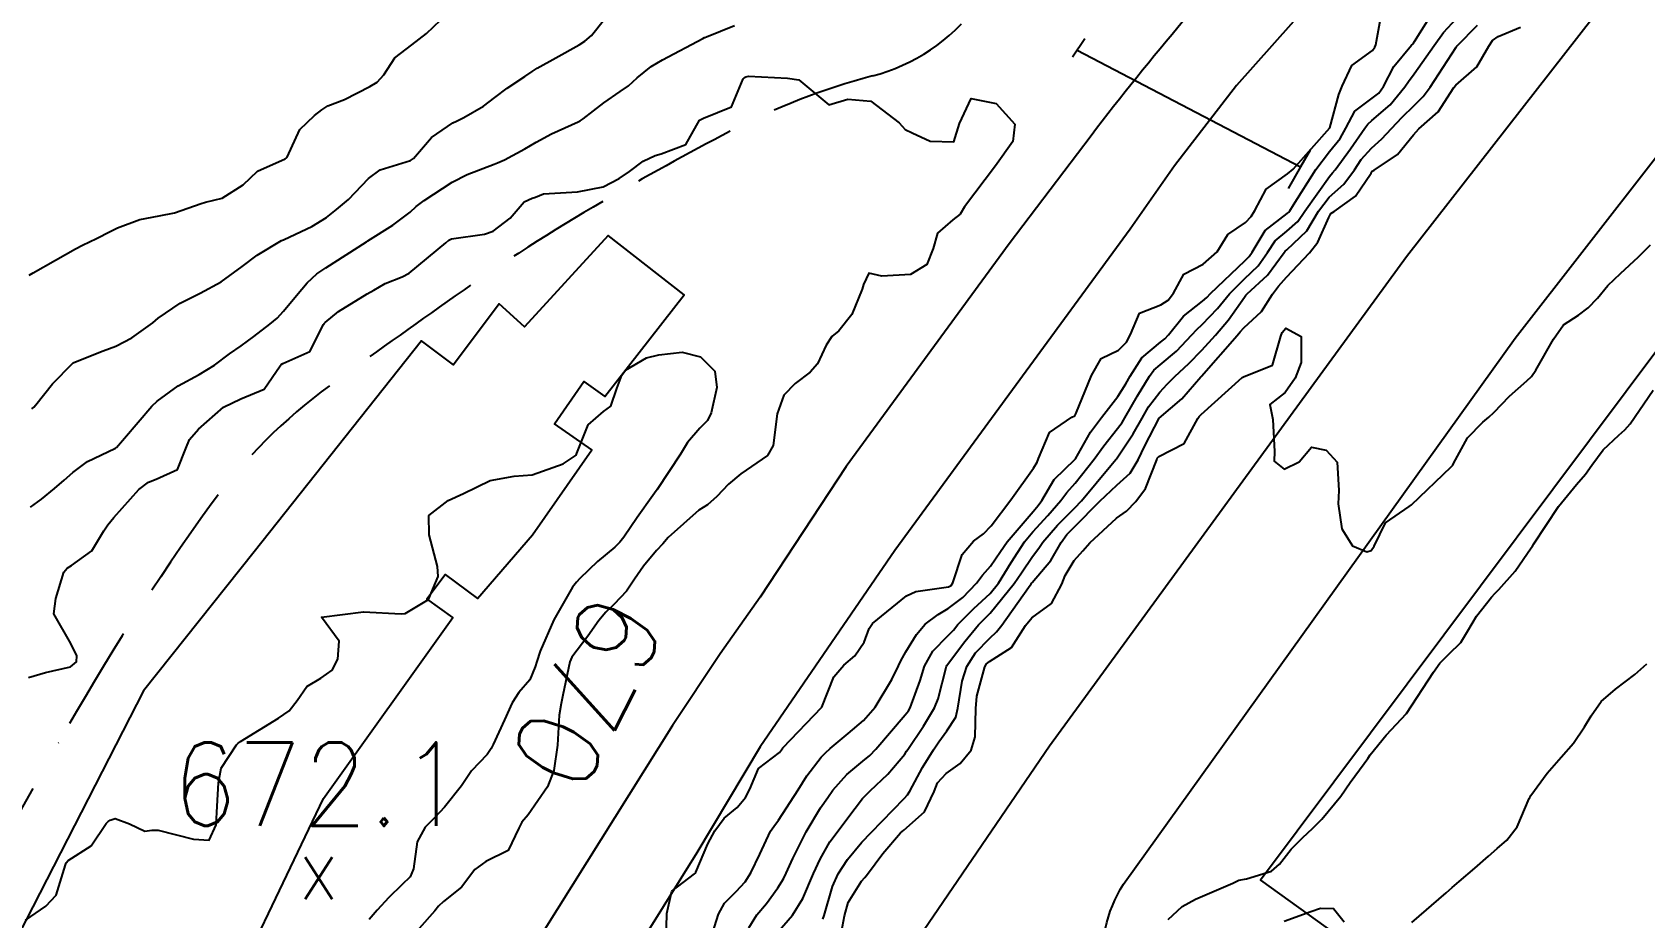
# Model space of a CAD drawing. Header units: metres. Extents: x 298520 to 308411, y 7433745 to 7450750.
# Drawn here: x 300510 to 300587.3, y 7446704.8 to 7446747.2 of the extents above; entities that cross this region are included whole.
import ezdxf
from ezdxf.enums import TextEntityAlignment as Align

# ---------------------------------------------------------------- set-up
doc = ezdxf.new("R2010")
doc.units = ezdxf.units.M
doc.header["$LTSCALE"] = 10
doc.linetypes.add('DASHED', pattern=[0.75, 0.5, -0.25])
for name, color, linetype in [('Cotas', 45, 'Continuous'), ('Curvas de Nivel 1m', 11, 'Continuous'), ('Curvas de Nivel 5m', 15, 'Continuous'), ('Edificações', 30, 'Continuous'), ('Linha Férrea', 251, 'TRACKS'), ('Pontos Cotados', 45, 'Continuous'), ('Pórtico', 62, 'Continuous'), ('Vias Primárias', 230, 'Continuous'), ('Vias Secundárias', 230, 'DASHED')]:
    doc.layers.add(name, color=color, linetype=linetype)
doc.styles.add('Style-STANDARD', font='STANDARD.shx')
doc.linetypes.add('TRACKS', pattern='A,0.15,[130,ltypeshp.shx,S=0.25,R=0,X=0,Y=0],0.15', length=0.3)

# ---------------------------------------------------------------- blocks, each defined once
blk = doc.blocks.new('ELVTXT_27')
at = {"layer": 'Pontos Cotados', "linetype": 'Continuous', "style": 'Style-STANDARD'}
for s, height, p in [('672.1', 4, (0, 4)), ('x', 3, (0, 0))]:
    blk.add_text(s, height=height, dxfattribs=at).set_placement(p, align=Align.MIDDLE_CENTER)

msp = doc.modelspace()

# ---------------------------------------------------------------- linework, layer by layer
at = {"layer": 'Curvas de Nivel 1m', "flags": 128}
for points, elevation in [([(300509.898, 7446735.561), (300510.098, 7446735.675), (300511.164, 7446736.292), (300512.115, 7446736.837), (300512.448, 7446737.007), (300513.126, 7446737.33), (300513.781, 7446737.66), (300514.121, 7446737.841), (300515.194, 7446738.237), (300516.13, 7446738.407), (300516.861, 7446738.553), (300518.139, 7446739), (300518.345, 7446739.062), (300519.134, 7446739.255), (300520.15, 7446739.901), (300520.838, 7446740.551), (300522.162, 7446741.137), (300522.213, 7446741.168), (300522.248, 7446741.219), (300522.853, 7446742.543), (300523.559, 7446743.206), (300523.918, 7446743.48), (300524.198, 7446743.681), (300524.998, 7446743.985), (300526.207, 7446744.597), (300526.561, 7446744.815), (300526.885, 7446745.163), (300527.403, 7446745.976), (300528.227, 7446746.6), (300528.927, 7446747.14), (300529.588, 7446747.785)], 667), ([(300510.021, 7446729.176), (300510.127, 7446729.254), (300510.222, 7446729.358), (300511.022, 7446730.361), (300511.98, 7446731.341), (300512.014, 7446731.369), (300512.044, 7446731.386), (300513.436, 7446731.942), (300514.056, 7446732.172), (300514.81, 7446732.56), (300515.815, 7446733.294), (300516.075, 7446733.504), (300517.137, 7446734.224), (300518.087, 7446734.709), (300519.087, 7446735.255), (300520.1, 7446735.989), (300520.814, 7446736.525), (300521.986, 7446737.221), (300522.07, 7446737.264), (300522.114, 7446737.282), (300523.431, 7446737.899), (300524.13, 7446738.325), (300524.622, 7446738.706), (300525.184, 7446739.184), (300526.153, 7446740.201), (300526.713, 7446740.609), (300528.162, 7446741.059), (300528.31, 7446741.148), (300529.161, 7446742.152), (300530.189, 7446742.869), (300530.363, 7446742.946), (300530.716, 7446743.115), (300531.647, 7446743.657), (300532.203, 7446744.068), (300532.78, 7446744.521), (300533.635, 7446745.086), (300533.98, 7446745.317), (300534.217, 7446745.476), (300535.126, 7446745.97), (300536.228, 7446746.597), (300536.504, 7446746.774), (300536.823, 7446747.044), (300537.456, 7446747.827)], 668), ([(300542.626, 7446704.069), (300542.901, 7446704.968), (300543.202, 7446705.504), (300543.749, 7446706.052), (300544.19, 7446706.522), (300544.463, 7446706.953), (300544.88, 7446707.841), (300545.402, 7446708.944), (300545.55, 7446709.178), (300545.788, 7446709.48), (300546.723, 7446710.926), (300547.13, 7446711.603), (300547.827, 7446712.487), (300548.036, 7446712.702), (300548.258, 7446712.906), (300549.109, 7446713.629), (300549.846, 7446714.242), (300550.407, 7446714.882), (300551.204, 7446716.208), (300551.519, 7446716.865), (300551.639, 7446717.101), (300551.883, 7446717.531), (300552.39, 7446718.361), (300552.796, 7446718.851), (300553.425, 7446719.328), (300553.911, 7446719.614), (300554.606, 7446720.143), (300555.255, 7446720.827), (300555.556, 7446721.197), (300555.935, 7446721.638), (300556.417, 7446722.342), (300556.735, 7446722.808), (300557.968, 7446724.261), (300558.221, 7446724.536), (300558.396, 7446724.786), (300558.978, 7446725.785), (300559.993, 7446726.751), (300560.007, 7446726.77), (300560.724, 7446728.048), (300561.246, 7446728.752), (300562.033, 7446729.763), (300562.417, 7446730.358), (300562.616, 7446730.734), (300563.173, 7446731.612), (300564.067, 7446732.355), (300564.274, 7446732.514), (300564.449, 7446732.716), (300565.181, 7446733.604), (300566.087, 7446734.317), (300566.284, 7446734.503), (300566.462, 7446734.694), (300568.109, 7446736.249), (300568.322, 7446736.457), (300568.455, 7446736.667), (300569.083, 7446737.706), (300570.141, 7446738.519), (300570.212, 7446738.579), (300570.26, 7446738.648), (300570.441, 7446738.941), (300571.507, 7446740.63), (300572.172, 7446741.492), (300572.679, 7446742.114), (300572.951, 7446742.612), (300573.38, 7446743.424), (300574.205, 7446744.043), (300574.525, 7446744.28), (300574.743, 7446744.595), (300575.246, 7446745.566), (300576.098, 7446746.581), (300576.166, 7446746.649), (300576.236, 7446746.761), (300576.943, 7446747.879)], 671), ([(300544.358, 7446704.322), (300544.737, 7446704.95), (300545.199, 7446705.488), (300545.752, 7446706.238), (300546.022, 7446706.673), (300546.153, 7446706.934), (300546.473, 7446707.633), (300547.103, 7446708.92), (300547.794, 7446710.064), (300548.14, 7446710.566), (300548.386, 7446710.904), (300549.047, 7446711.665), (300549.824, 7446712.293), (300550.149, 7446712.565), (300550.443, 7446712.881), (300551.849, 7446714.513), (300551.998, 7446714.712), (300552.077, 7446714.858), (300552.556, 7446716.163), (300552.778, 7446716.851), (300553.164, 7446717.566), (300553.895, 7446718.297), (300554.158, 7446718.579), (300554.369, 7446718.835), (300555.129, 7446719.61), (300555.918, 7446720.33), (300556.318, 7446720.814), (300556.924, 7446721.819), (300557.562, 7446722.796), (300557.958, 7446723.282), (300558.682, 7446724.067), (300559.296, 7446724.777), (300559.589, 7446725.162), (300559.981, 7446725.617), (300560.903, 7446726.756), (300561.355, 7446727.397), (300562.015, 7446728.221), (300562.236, 7446728.522), (300562.359, 7446728.737), (300562.969, 7446729.795), (300563.547, 7446730.725), (300563.758, 7446731.012), (300564.051, 7446731.28), (300564.838, 7446731.935), (300565.568, 7446732.705), (300565.808, 7446732.961), (300566.071, 7446733.208), (300566.794, 7446733.977), (300567.376, 7446734.681), (300568.1, 7446735.398), (300568.754, 7446736.016), (300569.197, 7446736.659), (300569.561, 7446737.216), (300570.128, 7446737.675), (300570.642, 7446738.136), (300570.986, 7446738.637), (300572.16, 7446740.299), (300572.308, 7446740.472), (300572.433, 7446740.617), (300573.172, 7446741.61), (300573.86, 7446742.603), (300573.992, 7446742.796), (300574.188, 7446742.971), (300575.064, 7446743.728), (300575.773, 7446744.584), (300575.954, 7446744.844), (300576.219, 7446745.208), (300577.178, 7446746.566), (300577.616, 7446747.185), (300578.253, 7446747.862)], 672), ([(300509.964, 7446724.457), (300510.486, 7446724.837), (300511.11, 7446725.349), (300511.571, 7446725.752), (300511.985, 7446726.118), (300512.686, 7446726.64), (300514.002, 7446727.272), (300514.034, 7446727.288), (300514.075, 7446727.319), (300514.46, 7446727.766), (300515.777, 7446729.294), (300516.025, 7446729.529), (300517.039, 7446730.274), (300518.038, 7446730.814), (300518.776, 7446731.259), (300519.497, 7446731.803), (300520.057, 7446732.191), (300520.662, 7446732.636), (300521.43, 7446733.226), (300521.782, 7446733.517), (300522.079, 7446733.841), (300522.701, 7446734.599), (300523.208, 7446735.209), (300523.67, 7446735.631), (300524.1, 7446735.916), (300526.049, 7446737.171), (300526.084, 7446737.199), (300526.114, 7446737.218), (300527.317, 7446737.966), (300528.135, 7446738.591), (300528.436, 7446738.848), (300528.81, 7446739.14), (300530.152, 7446740.028), (300530.874, 7446740.395), (300532.161, 7446740.882), (300532.32, 7446740.939), (300532.663, 7446741.095), (300533.639, 7446741.617), (300534.176, 7446741.929), (300534.915, 7446742.335), (300536.191, 7446742.916), (300536.283, 7446742.958), (300536.419, 7446743.048), (300537.419, 7446743.819), (300538.206, 7446744.355), (300538.594, 7446744.641), (300539.019, 7446745.022), (300539.679, 7446745.554), (300540.222, 7446745.875), (300542.154, 7446746.903), (300542.233, 7446746.946), (300542.257, 7446746.955), (300542.336, 7446746.979), (300543.678, 7446747.529)], 669), ([(300545.724, 7446704.077), (300546.454, 7446704.929), (300546.939, 7446705.728), (300547.456, 7446706.915), (300547.77, 7446707.614), (300548.246, 7446708.437), (300548.582, 7446708.902), (300549.105, 7446709.581), (300549.799, 7446710.509), (300550.165, 7446710.885), (300551.016, 7446711.671), (300551.83, 7446712.641), (300551.915, 7446712.776), (300551.967, 7446712.859), (300552.718, 7446713.977), (300553.247, 7446714.846), (300553.422, 7446715.28), (300553.821, 7446716.841), (300553.839, 7446716.875), (300553.874, 7446716.922), (300554.699, 7446718.024), (300555.359, 7446718.825), (300555.629, 7446719.099), (300555.909, 7446719.385), (300557.071, 7446720.803), (300557.415, 7446721.313), (300557.942, 7446722.092), (300558.238, 7446722.498), (300558.443, 7446722.785), (300559.138, 7446723.602), (300559.97, 7446724.436), (300560.284, 7446724.765), (300561.7, 7446726.454), (300561.929, 7446726.741), (300561.957, 7446726.777), (300561.994, 7446726.829), (300562.769, 7446727.975), (300563.195, 7446728.728), (300563.496, 7446729.258), (300564.035, 7446729.971), (300564.399, 7446730.356), (300564.763, 7446730.713), (300565.422, 7446731.337), (300566.056, 7446731.982), (300566.701, 7446732.69), (300567.322, 7446733.434), (300568.091, 7446734.522), (300568.154, 7446734.608), (300568.217, 7446734.669), (300569.191, 7446735.57), (300569.99, 7446736.651), (300570.041, 7446736.723), (300570.115, 7446736.788), (300571.073, 7446737.692), (300571.639, 7446738.628), (300572.15, 7446739.3), (300572.849, 7446739.92), (300573.357, 7446740.608), (300573.674, 7446741.099), (300574.173, 7446741.642), (300574.677, 7446742.096), (300575.14, 7446742.59), (300575.641, 7446743.136), (300576.199, 7446743.676), (300576.656, 7446744.124), (300576.987, 7446744.568), (300578.232, 7446746.485), (300578.261, 7446746.521), (300578.285, 7446746.549), (300579.245, 7446747.543)], 673), ([(300547.91, 7446704.729), (300547.965, 7446704.908), (300548.366, 7446706.292), (300548.638, 7446706.901), (300549.079, 7446707.588), (300549.778, 7446708.422), (300550.215, 7446708.884), (300551.799, 7446710.508), (300551.965, 7446710.694), (300552.064, 7446710.857), (300552.67, 7446712.002), (300553.197, 7446712.846), (300553.45, 7446713.231), (300553.842, 7446713.758), (300554.27, 7446714.414), (300554.366, 7446714.835), (300554.567, 7446716.132), (300554.805, 7446716.831), (300555.221, 7446717.488), (300555.893, 7446718.185), (300556.226, 7446718.487), (300556.482, 7446718.811), (300557.748, 7446720.62), (300557.883, 7446720.791), (300557.899, 7446720.815), (300557.924, 7446720.847), (300558.82, 7446721.901), (300559.317, 7446722.776), (300559.583, 7446723.147), (300559.96, 7446723.526), (300561.164, 7446724.752), (300561.981, 7446725.509), (300562.626, 7446726.094), (300563, 7446726.73), (300563.329, 7446727.401), (300564.011, 7446728.72), (300565.1, 7446729.641), (300566.006, 7446730.7), (300566.024, 7446730.719), (300566.043, 7446730.74), (300567.742, 7446732.675), (300567.887, 7446732.851), (300568.068, 7446733.042), (300568.907, 7446733.835), (300569.436, 7446734.657), (300569.716, 7446735.035), (300570.101, 7446735.48), (300571.21, 7446736.634), (300571.601, 7446737.148), (300572.139, 7446738.332), (300572.233, 7446738.528), (300572.386, 7446738.618), (300573.405, 7446739.353), (300574.161, 7446740.45), (300574.214, 7446740.547), (300574.308, 7446740.599), (300575.413, 7446741.345), (300576.18, 7446742.292), (300576.446, 7446742.576), (300577.371, 7446743.386), (300578.124, 7446744.551), (300578.214, 7446744.662), (300579.221, 7446745.542), (300579.799, 7446746.534), (300579.968, 7446746.802), (300580.24, 7446747.001), (300581.314, 7446747.447)], 674), ([(300509.726, 7446704.679), (300510.69, 7446705.356), (300511.195, 7446705.891), (300511.646, 7446707.341), (300511.674, 7446707.43), (300511.765, 7446707.54), (300512.86, 7446708.241), (300513.58, 7446709.322), (300513.688, 7446709.417), (300513.784, 7446709.471), (300514.017, 7446709.549), (300514.705, 7446709.306), (300515.434, 7446708.95), (300515.78, 7446708.988), (300516.077, 7446708.99), (300517.776, 7446708.564), (300518.522, 7446708.516), (300518.848, 7446709.259), (300518.904, 7446710.147), (300518.959, 7446711.258), (300519.1, 7446711.97), (300519.83, 7446713.085), (300519.912, 7446713.168), (300520.02, 7446713.247), (300521.844, 7446714.36), (300522.346, 7446714.717), (300522.731, 7446715.211), (300523.196, 7446715.874), (300523.869, 7446716.277), (300524.415, 7446716.652), (300524.676, 7446717.188), (300524.745, 7446718.041), (300523.903, 7446719.2), (300525.906, 7446719.455), (300527.706, 7446719.351), (300527.905, 7446719.363), (300529.015, 7446720.036), (300529.482, 7446721.134), (300529.451, 7446721.614), (300529.056, 7446723.139), (300529.042, 7446724.059), (300529.969, 7446724.782), (300530.703, 7446725.119), (300531.979, 7446725.743), (300533.127, 7446725.943), (300533.982, 7446726.005), (300535.463, 7446726.533), (300535.991, 7446726.879), (300536.086, 7446726.956), (300536.122, 7446727.049), (300536.659, 7446728.398), (300537.407, 7446729.036), (300537.757, 7446729.301), (300538.034, 7446730.143), (300538.28, 7446730.788), (300538.458, 7446731.026), (300539.464, 7446731.603), (300540.054, 7446731.758), (300541.169, 7446731.881), (300542.053, 7446731.659), (300542.738, 7446730.973), (300542.82, 7446730.187), (300542.555, 7446728.975), (300542.379, 7446728.615), (300542.012, 7446728.248), (300541.427, 7446727.564), (300541.09, 7446726.994), (300539.976, 7446725.305), (300539.849, 7446725.136), (300539.758, 7446725.012), (300539.011, 7446723.971), (300538.367, 7446723.026), (300538.189, 7446722.788), (300537.946, 7446722.546), (300537.119, 7446721.854), (300536.271, 7446721.047), (300536.1, 7446720.87), (300535.919, 7446720.632), (300535.028, 7446719.063), (300534.375, 7446717.56), (300534.214, 7446717.075), (300534.135, 7446716.82), (300533.87, 7446716.198), (300533.354, 7446715.592), (300533.029, 7446715.088), (300532.655, 7446714.281), (300532.118, 7446713.097), (300532.024, 7446712.904), (300531.826, 7446712.613), (300531.084, 7446711.841), (300530.595, 7446711.118), (300529.793, 7446710.102), (300529.319, 7446709.604), (300528.867, 7446709.139), (300528.485, 7446708.433), (300528.301, 7446707.145), (300528.141, 7446706.762), (300527.751, 7446706.373), (300527.122, 7446705.776), (300526.57, 7446705.162), (300526.177, 7446704.717)], 671), ([(300564.445, 7446704.713), (300565.11, 7446705.336), (300565.743, 7446705.699), (300567.543, 7446706.465), (300567.752, 7446706.577), (300567.821, 7446706.6), (300568.196, 7446706.666), (300569.38, 7446707.033), (300569.764, 7446707.374), (300570.33, 7446708.089), (300570.893, 7446708.639), (300571.352, 7446709.069), (300571.792, 7446709.523), (300572.705, 7446710.616), (300573.146, 7446711.277), (300573.827, 7446712.191), (300574, 7446712.428), (300574.116, 7446712.597), (300574.88, 7446713.552), (300575.853, 7446714.58), (300577.147, 7446716.561), (300577.451, 7446716.985), (300577.886, 7446717.415), (300578.456, 7446717.983), (300578.794, 7446718.541), (300579.201, 7446719.246), (300579.919, 7446720.159), (300580.099, 7446720.35), (300580.28, 7446720.526), (300581.056, 7446721.399), (300581.825, 7446722.511), (300581.878, 7446722.587), (300581.955, 7446722.703), (300583.123, 7446724.493), (300583.984, 7446725.55), (300584.422, 7446726.042), (300584.727, 7446726.473), (300585.272, 7446727.2), (300586.015, 7446727.912), (300586.307, 7446728.167), (300586.56, 7446728.452), (300587.659, 7446730.056)], 676), ([(300576.108, 7446704.574), (300577.747, 7446705.994), (300578.045, 7446706.252), (300578.379, 7446706.544), (300579.117, 7446707.182), (300579.771, 7446707.75), (300580.19, 7446708.113), (300580.662, 7446708.521), (300581.156, 7446709.149), (300581.725, 7446710.511), (300581.75, 7446710.564), (300581.805, 7446710.654), (300582.591, 7446711.728), (300583.261, 7446712.489), (300583.84, 7446713.167), (300584.381, 7446713.941), (300584.693, 7446714.472), (300585.177, 7446715.15), (300585.866, 7446715.751), (300586.789, 7446716.446), (300587.357, 7446716.961)], 677), ([(300569.997, 7446704.647), (300571.277, 7446705.095), (300571.739, 7446705.259), (300572.362, 7446705.244), (300572.861, 7446704.613)], 677)]:
    msp.add_lwpolyline(points, dxfattribs=dict(at, elevation=elevation))
at = {"layer": 'Curvas de Nivel 5m', "flags": 128}
for points, elevation in [([(300540.399, 7446703.68), (300540.439, 7446704.999), (300540.675, 7446706.07), (300541.762, 7446706.911), (300541.797, 7446706.945), (300541.817, 7446706.979), (300542.401, 7446708.349), (300542.736, 7446708.97), (300543.185, 7446709.57), (300543.794, 7446710.076), (300544.198, 7446710.557), (300544.4, 7446710.954), (300544.82, 7446711.948), (300545.83, 7446712.715), (300545.926, 7446712.844), (300545.99, 7446712.938), (300547.853, 7446714.887), (300548.43, 7446716.342), (300548.909, 7446716.9), (300549.434, 7446717.34), (300549.89, 7446718.005), (300550.129, 7446718.657), (300550.277, 7446718.884), (300551.917, 7446720.223), (300552.358, 7446720.416), (300553.921, 7446720.644), (300554.05, 7446720.71), (300554.132, 7446720.838), (300554.578, 7446722.199), (300555.117, 7446722.828), (300555.595, 7446723.185), (300555.96, 7446723.565), (300556.907, 7446724.806), (300557.988, 7446726.334), (300558.161, 7446726.619), (300558.233, 7446726.788), (300558.756, 7446728.039), (300559.825, 7446728.772), (300559.964, 7446728.83), (300560.024, 7446728.922), (300560.767, 7446730.759), (300561.233, 7446731.575), (300562.062, 7446731.983), (300562.443, 7446732.36), (300562.635, 7446732.734), (300563.069, 7446733.744), (300564.087, 7446734.152), (300564.437, 7446734.368), (300564.689, 7446734.714), (300565.197, 7446735.614), (300566.107, 7446736.101), (300566.78, 7446736.69), (300567.289, 7446737.519), (300568.134, 7446738.097), (300568.42, 7446738.385), (300568.587, 7446738.666), (300569.124, 7446739.69), (300570.161, 7446740.412), (300570.428, 7446740.646), (300572.183, 7446742.62), (300572.609, 7446744.213), (300572.767, 7446744.614), (300573.23, 7446745.603), (300574.23, 7446746.329), (300574.342, 7446746.489), (300574.375, 7446746.599), (300574.678, 7446748.174)], 670), ([(300509.867, 7446716.313), (300510.682, 7446716.54), (300511.875, 7446716.816), (300512.163, 7446717.052), (300512.186, 7446717.337), (300511.889, 7446717.932), (300511.088, 7446719.348), (300511.17, 7446720.088), (300511.561, 7446721.344), (300511.724, 7446721.544), (300511.928, 7446721.667), (300512.893, 7446722.376), (300513.479, 7446723.325), (300513.664, 7446723.615), (300513.959, 7446723.97), (300515.15, 7446725.302), (300515.61, 7446725.664), (300515.981, 7446725.808), (300517.008, 7446726.259), (300517.406, 7446727.276), (300517.575, 7446727.706), (300518.012, 7446728.199), (300519.211, 7446729.252), (300520.027, 7446729.641), (300521.153, 7446730.107), (300521.911, 7446731.221), (300521.967, 7446731.297), (300522.045, 7446731.333), (300523.341, 7446731.919), (300523.997, 7446733.201), (300524.021, 7446733.253), (300524.074, 7446733.302), (300524.713, 7446733.825), (300526.088, 7446734.681), (300526.404, 7446734.853), (300526.938, 7446735.162), (300527.762, 7446735.487), (300528.098, 7446735.671), (300529.843, 7446737.124), (300529.988, 7446737.248), (300530.116, 7446737.307), (300531.698, 7446737.525), (300532.122, 7446737.674), (300532.933, 7446738.29), (300533.603, 7446739.085), (300533.979, 7446739.247), (300534.145, 7446739.308), (300534.535, 7446739.462), (300536.148, 7446739.555), (300537.389, 7446739.799), (300538.155, 7446740.199), (300538.651, 7446740.532), (300539.296, 7446741.019), (300539.882, 7446741.298), (300540.169, 7446741.383), (300541.337, 7446741.831), (300542.005, 7446742.983), (300542.194, 7446743.078), (300543.537, 7446743.629), (300544.093, 7446744.961), (300544.147, 7446745.027), (300544.214, 7446745.06), (300544.344, 7446745.088), (300546.214, 7446745.007), (300546.755, 7446744.925), (300548.195, 7446743.727), (300549.101, 7446744), (300550.198, 7446743.898), (300551.556, 7446742.869), (300551.853, 7446742.539), (300552.178, 7446742.386), (300553.039, 7446741.987), (300554.174, 7446741.945), (300554.453, 7446742.836), (300555.002, 7446744.027), (300556.198, 7446743.787), (300557.101, 7446742.801), (300557.002, 7446741.974), (300556.163, 7446740.81), (300554.682, 7446738.832), (300554.481, 7446738.493), (300554.134, 7446738.223), (300553.39, 7446737.581), (300553.189, 7446736.849), (300552.886, 7446736.072), (300552.1, 7446735.602), (300550.736, 7446735.517), (300550.101, 7446735.665), (300549.858, 7446735.129), (300549.782, 7446734.893), (300549.292, 7446733.687), (300548.671, 7446732.904), (300548.339, 7446732.637), (300548.062, 7446732.215), (300547.643, 7446731.32), (300547.304, 7446730.917), (300546.582, 7446730.38), (300546.032, 7446729.816), (300545.719, 7446728.935), (300545.531, 7446727.406), (300545.257, 7446726.941), (300543.984, 7446726.064), (300543.387, 7446725.557), (300542.834, 7446724.971), (300542.377, 7446724.568), (300541.966, 7446724.324), (300540.489, 7446723.002), (300540.241, 7446722.713), (300539.944, 7446722.384), (300539.319, 7446721.63), (300538.892, 7446721.02), (300538.503, 7446720.438), (300537.911, 7446719.821), (300537.509, 7446719.432), (300537.18, 7446719.037), (300536.648, 7446718.29), (300535.885, 7446717.276), (300535.796, 7446717.051), (300535.46, 7446715.455), (300535.374, 7446715.057), (300535.284, 7446714.496), (300535.191, 7446713.06), (300535.023, 7446711.854), (300534.721, 7446711.066), (300533.789, 7446709.724), (300533.493, 7446709.376), (300533.35, 7446709.084), (300532.833, 7446708.029), (300531.767, 7446707.492), (300531.246, 7446707.108), (300530.603, 7446706.264), (300529.74, 7446705.579), (300529.506, 7446705.363), (300529.319, 7446705.134), (300528.573, 7446704.293)], 670), ([(300548.755, 7446703.868), (300548.94, 7446704.898), (300549.112, 7446705.527), (300549.758, 7446706.55), (300549.918, 7446706.73), (300550.04, 7446706.886), (300550.78, 7446707.882), (300551.62, 7446708.862), (300551.784, 7446709.001), (300552.776, 7446709.868), (300553.227, 7446710.846), (300553.398, 7446711.255), (300553.816, 7446711.717), (300554.475, 7446712.181), (300555.006, 7446712.828), (300555.197, 7446713.469), (300555.232, 7446714.826), (300555.281, 7446715.404), (300555.659, 7446716.822), (300555.735, 7446716.962), (300555.877, 7446717.079), (300556.944, 7446717.747), (300557.6, 7446718.795), (300557.907, 7446719.169), (300558.849, 7446719.845), (300559.345, 7446720.776), (300559.514, 7446721.189), (300559.94, 7446721.914), (300560.346, 7446722.365), (300560.69, 7446722.759), (300561.965, 7446723.927), (300562.44, 7446724.264), (300562.887, 7446724.731), (300563.355, 7446725.351), (300563.889, 7446726.721), (300563.915, 7446726.799), (300563.995, 7446726.881), (300565.199, 7446727.514), (300565.858, 7446728.702), (300565.923, 7446728.802), (300566.025, 7446728.897), (300567.99, 7446730.671), (300568.043, 7446730.699), (300569.442, 7446731.263), (300569.834, 7446732.652), (300569.891, 7446732.826), (300570.069, 7446733.034), (300570.809, 7446732.639), (300570.805, 7446731.393), (300570.519, 7446730.643), (300570.036, 7446729.954), (300569.314, 7446729.373), (300569.447, 7446728.656), (300569.533, 7446727.121), (300569.507, 7446726.655), (300569.989, 7446726.275), (300570.708, 7446726.639), (300571.302, 7446727.332), (300572.001, 7446727.187), (300572.534, 7446726.615), (300572.618, 7446725.259), (300572.579, 7446724.621), (300572.761, 7446723.418), (300573.258, 7446722.61), (300573.949, 7446722.325), (300574.156, 7446722.392), (300574.306, 7446722.596), (300574.839, 7446723.717), (300575.972, 7446724.494), (300576.088, 7446724.578), (300577.991, 7446726.385), (300578.068, 7446726.474), (300578.105, 7446726.549), (300578.78, 7446727.774), (300579.504, 7446728.535), (300579.792, 7446728.765), (300580.028, 7446728.998), (300580.781, 7446729.777), (300581.606, 7446730.514), (300581.834, 7446730.723), (300582.048, 7446731.012), (300582.885, 7446732.498), (300583.372, 7446733.192), (300584.081, 7446733.653), (300584.558, 7446734.003), (300584.996, 7446734.471), (300585.499, 7446735.066), (300586.105, 7446735.644), (300586.965, 7446736.447), (300587.534, 7446737.027)], 675)]:
    msp.add_lwpolyline(points, dxfattribs=dict(at, elevation=elevation))
at = {"layer": 'Edificações'}
msp.add_lwpolyline([(300593.4, 7446739.388), (300568.861, 7446706.605), (300573.805, 7446703.046), (300570.171, 7446698.576), (300584.533, 7446688.21), (300587.898, 7446692.872), (300587.084, 7446693.46), (300612.266, 7446725.654), (300604.914, 7446730.985), (300607.193, 7446734.129), (300600.71, 7446738.823), (300598.476, 7446735.737)], close=True, dxfattribs=at)
msp.add_lwpolyline([(300518.361, 7446698.728), (300523.986, 7446710.518), (300530.191, 7446719.179), (300528.948, 7446720.07), (300529.812, 7446721.24), (300531.373, 7446720.087), (300534.007, 7446723.139), (300536.836, 7446727.202), (300535.047, 7446728.448), (300536.456, 7446730.471), (300537.472, 7446729.763), (300541.27, 7446734.62), (300537.624, 7446737.471), (300533.61, 7446733.09), (300532.407, 7446734.192), (300530.225, 7446731.271), (300528.68, 7446732.425), (300520.676, 7446722.319), (300515.368, 7446715.662), (300509.081, 7446703.398)], dxfattribs=at)
at = {"layer": 'Linha Férrea', "flags": 128}
for points in [[(298729.261, 7450749.95), (298734.809, 7450730.65), (298742.343, 7450703.451), (298750.119, 7450676.237), (298757.889, 7450649.199), (298765.189, 7450623.712), (298769.985, 7450606.424), (298776.494, 7450583.287), (298783.055, 7450560.248), (298788.164, 7450542.214), (298793.821, 7450521.584), (298798.125, 7450506.606), (298804.386, 7450484.418), (298809.295, 7450466.837), (298814.551, 7450448.858), (298819.559, 7450431.225), (298826.267, 7450408.649), (298831.926, 7450389.314), (298837.135, 7450370.779), (298842.092, 7450352.398), (298847.802, 7450331.823), (298852.149, 7450316.412), (298858.34, 7450294.769), (298862.969, 7450278.965), (298867.952, 7450260.088), (298870.924, 7450249.95), (298873.722, 7450238.982), (298878.355, 7450222.697), (298882.025, 7450210.358), (298885.603, 7450197.651), (298890.189, 7450181.049), (298894.637, 7450166.006), (298898.995, 7450149.812), (298904.361, 7450131.79), (298908.122, 7450117.709), (298911.93, 7450103.946), (298916.104, 7450089.039), (298920.554, 7450073.399), (298923.212, 7450064.319), (298926.468, 7450052.577), (298930.321, 7450038.956), (298934.723, 7450023.223), (298938.252, 7450011.622), (298941.509, 7449999.193), (298944.399, 7449989.651), (298947.701, 7449977.682), (298952.335, 7449961.49), (298956.967, 7449946.581), (298961.92, 7449929.017), (298965.909, 7449915.258), (298970.082, 7449900.905), (298973.936, 7449887.787), (298977.788, 7449874.853), (298981.549, 7449862.469), (298986.366, 7449847.197), (298989.852, 7449836.37), (298994.575, 7449822.337), (298999.437, 7449807.292), (299004.068, 7449794.269), (299008.7, 7449781.657), (299013.057, 7449770.328), (299018.285, 7449757.718), (299022.322, 7449748.037), (299026.817, 7449737.63), (299031.861, 7449726.852), (299036.814, 7449716.896), (299043.096, 7449705.205), (299047.821, 7449696.534), (299054.335, 7449685.572), (299060.664, 7449675.852), (299069.469, 7449663.104), (299077.541, 7449652.872), (299085.429, 7449643.336), (299089.832, 7449637.784), (299098.728, 7449628.561), (299107.993, 7449618.793), (299117.442, 7449610.031), (299127.077, 7449601.223), (299138.453, 7449591.782), (299150.409, 7449582.651), (299162.779, 7449573.982), (299174.004, 7449567.002), (299185.962, 7449560.295), (299199.698, 7449553.222), (299213.253, 7449547.024), (299227.033, 7449541.5), (299241.999, 7449536.525), (299258.424, 7449531.831), (299277.224, 7449527.814), (299295.935, 7449525.032), (299311.589, 7449523.57), (299326.876, 7449522.883), (299340.975, 7449522.747), (299353.572, 7449523.111), (299369.274, 7449524.069), (299382.826, 7449525.211), (299396.609, 7449526.717), (299414.178, 7449529.501), (299430.969, 7449532.603), (299440.142, 7449534.839), (299451.094, 7449537.487), (299469.666, 7449542.917), (299486.963, 7449547.755), (299510.376, 7449554.83), (299531.414, 7449561.037), (299544.903, 7449564.894), (299559.186, 7449569.068), (299590.197, 7449576.665), (299616.417, 7449582.259), (299645.03, 7449585.805), (299675.251, 7449587.635), (299705.522, 7449586.259), (299732.882, 7449582.825), (299762.581, 7449576.088), (299791.888, 7449566.944), (299816.217, 7449556.896), (299840.774, 7449544.781), (299859.676, 7449534.387), (299878.529, 7449521.308), (299897.376, 7449507.135), (299919.538, 7449486.991), (299927.658, 7449478.626), (299947.133, 7449456.962), (299961.499, 7449437.961), (299971.137, 7449424.784), (299981.869, 7449408.322), (299997.595, 7449383.682), (300016.228, 7449354.96), (300035.864, 7449324.687), (300055.136, 7449295.587), (300073.232, 7449268.397), (300085.868, 7449249.95), (300089.501, 7449244.778), (300101.211, 7449227.647), (300111.197, 7449214.14), (300124.752, 7449194.736), (300135.909, 7449179.759), (300148.296, 7449162.129), (300160.805, 7449144.566), (300173.129, 7449128.481), (300185.523, 7449112.088), (300198.402, 7449095.758), (300207.462, 7449083.98), (300220.094, 7449068.515), (300233.468, 7449051.744), (300246.778, 7449035.349), (300263.478, 7449015.076), (300277.526, 7448998.444), (300292.814, 7448981.501), (300306.688, 7448964.856), (300324.623, 7448944.393), (300340.398, 7448926.517), (300357.9, 7448907.843), (300372.755, 7448891.817), (300392.041, 7448871.054), (300410.717, 7448852.066), (300427.475, 7448834.137), (300439.245, 7448822.858), (300454.898, 7448806.525), (300473.448, 7448788.164), (300493.111, 7448768.808), (300511.705, 7448749.95), (300518.198, 7448743.612), (300525.672, 7448735.984), (300530.889, 7448730.361), (300538.141, 7448723.284), (300543.771, 7448717.624), (300548.924, 7448711.903), (300554.778, 7448706.093), (300562.444, 7448698.573), (300570.483, 7448690.198), (300580.06, 7448680.508), (300590.013, 7448670.628), (300599.102, 7448661.391), (300608.565, 7448651.702), (300616.68, 7448643.32), (300625.581, 7448633.859), (300633.62, 7448625.859), (300641.21, 7448617.858), (300649.582, 7448609.897), (300659.386, 7448599.72), (300667.387, 7448591.231), (300676.098, 7448582.784), (300683.871, 7448574.669), (300691.725, 7448567.153), (300703.33, 7448554.876), (300711.744, 7448546.351), (300718.093, 7448539.767), (300726.506, 7448530.983), (300733.153, 7448523.695), (300741.152, 7448514.418), (300747.426, 7448507.242), (300750.054, 7448504.018), (300758.169, 7448493.99), (300764.854, 7448485.238), (300772.251, 7448475.55), (300781.114, 7448462.855), (300788.178, 7448452.147), (300795.99, 7448439.115), (300802.712, 7448427.661), (300809.137, 7448414.665), (300814.959, 7448402.42), (300819.763, 7448391.601), (300824.722, 7448378.533), (300829.079, 7448366.59), (300833.249, 7448353.858), (300836.592, 7448342.438), (300839.822, 7448330.572), (300842.678, 7448317.912), (300845.758, 7448304.202), (300848.387, 7448291.169), (300849.927, 7448279.903), (300851.843, 7448266.756), (300852.632, 7448254.174), (300852.974, 7448249.95), (300853.718, 7448237.64), (300853.896, 7448226.066), (300854.164, 7448215.145), (300853.836, 7448203.832), (300853.598, 7448192.905), (300852.795, 7448182.25), (300851.991, 7448170.79), (300850.801, 7448159.302), (300849.223, 7448146.768), (300848.151, 7448135.486), (300846.96, 7448124.114), (300845.442, 7448113.546), (300844.222, 7448102.204), (300842.288, 7448090.385), (300840.978, 7448078.33), (300839.608, 7448068.386), (300838.209, 7448056.39), (300836.541, 7448045.166), (300835.023, 7448032.665), (300833.535, 7448020.341), (300832.284, 7448009.205), (300831.094, 7447998.637), (300829.874, 7447985.926), (300828.432, 7447973.713), (300826.546, 7447955.639), (300825.162, 7447943.391), (300824.986, 7447942.247), (300823.836, 7447930.96), (300822.657, 7447919.829), (300821.593, 7447909.075), (300820.243, 7447895.408), (300819.533, 7447885.934), (300818.679, 7447872.07), (300818.298, 7447858.799), (300817.927, 7447851.916), (300817.786, 7447841.862), (300817.933, 7447833.489), (300818.516, 7447815.843), (300820.361, 7447795.876), (300822.449, 7447776.733), (300825.922, 7447758.996), (300827.722, 7447750.217), (300828.687, 7447743.229), (300830.467, 7447731.539), (300833.751, 7447711.152), (300838.977, 7447681.969), (300842.161, 7447664.851), (300846.249, 7447643.566), (300856.898, 7447587.933), (300861.3, 7447564.706), (300863.731, 7447552.015), (300867.081, 7447534.8), (300870.251, 7447518.153), (300879.139, 7447471.406), (300882.717, 7447452.426), (300886.196, 7447433.436), (300890.621, 7447408.952), (300893.065, 7447393.996), (300894.895, 7447382.534), (300896.018, 7447374.923), (300897.056, 7447367.88), (300898.671, 7447355.202), (300899.884, 7447344.173), (300901.155, 7447328.57), (300902.425, 7447306.17), (300902.632, 7447290.927), (300902.643, 7447274.906), (300901.209, 7447249.806), (300899.894, 7447235.454), (300897.424, 7447214.973), (300896.24, 7447207.108, -0.017609), (300893.245, 7447191.067), (300890.79, 7447180.008), (300886.347, 7447162.337), (300883.122, 7447151.267), (300877.521, 7447133.871), (300873.858, 7447123.752), (300865.532, 7447103.056), (300859.822, 7447090.388), (300850.503, 7447071.406), (300846.315, 7447063.106), (300836.805, 7447045.834), (300827.664, 7447031.197), (300815.395, 7447013.014), (300803.069, 7446996.228), (300792.968, 7446983.245), (300781.446, 7446969.292), (300759.63, 7446945.435), (300748.36, 7446933.669), (300737.301, 7446922.447), (300720.178, 7446905.644), (300707.821, 7446893.561), (300697.057, 7446883.028), (300686.376, 7446872.224), (300676.506, 7446862.329), (300660.145, 7446845.845), (300651.989, 7446837.638), (300637.917, 7446823.835), (300624.102, 7446810.419), (300614.955, 7446801.573), (300610.107, 7446796.538), (300599.124, 7446785.64, 0.017844), (300588.776, 7446774.611), (300582.973, 7446768.596), (300572.807, 7446757.15), (300570.635, 7446754.423, -0.018804), (300566.868, 7446749.902, -0.021463), (300565.197, 7446747.771, 0.014089), (300560.744, 7446742.236), (300556.818, 7446737.065), (300549.018, 7446726.402), (300544.903, 7446720.152), (300542.989, 7446717.435), (300540.702, 7446714.014), (300534.516, 7446704.131), (300528.813, 7446694.775), (300525.37, 7446688.688), (300519.775, 7446678.443, 0.017217), (300513.559, 7446666.068), (300510.115, 7446659.471), (300505.35, 7446648.44), (300501.39, 7446638.953, 0.017957), (300498.447, 7446631.125), (300492.383, 7446614.647), (300488.086, 7446600.958), (300484.889, 7446590.082), (300482.448, 7446580.533), (300479.028, 7446566.174), (300474.999, 7446546.195), (300472.245, 7446530.076), (300469.723, 7446510.133), (300467.649, 7446494.09), (300465.343, 7446472.628), (300462.509, 7446448.283), (300460.589, 7446427.75), (300458.173, 7446403.459), (300455.716, 7446377.743), (300453.679, 7446357.578), (300451.179, 7446331.957), (300448.408, 7446302.907), (300446.096, 7446278.461), (300443.948, 7446255.986), (300443.327, 7446249.95), (300441.921, 7446236.026), (300439.714, 7446214.959), (300437.145, 7446189.663), (300434.772, 7446164.489), (300432.986, 7446145.942), (300427.675, 7446092.019), (300425.457, 7446069.071), (300422.052, 7446034.05), (300420.454, 7446017.74), (300416.946, 7445981.751), (300414.159, 7445952.95), (300410.686, 7445916.311), (300408.437, 7445891.812), (300405.718, 7445868.171), (300403.766, 7445842.739), (300401.654, 7445818.651), (300400.337, 7445806.143), (300399.876, 7445801.282), (300399.266, 7445794.558)], [(298905.363, 7450145.031), (298910.207, 7450124.873), (298915.002, 7450108.012), (298921.739, 7450085.266), (298926.98, 7450064.83), (298931.003, 7450051.742), (298934.224, 7450039.953), (298937.65, 7450027.983), (298940.458, 7450017.786), (298943.206, 7450008.624), (298945.866, 7449998.811), (298948.85, 7449988.084), (298952.218, 7449977.183), (298954.849, 7449967.637), (298957.892, 7449956.733), (298961.763, 7449943.848), (298964.896, 7449932.558), (298968.973, 7449920.293), (298972.372, 7449908.382), (298975.8, 7449896.208), (298979.287, 7449884.682), (298982.035, 7449875.079), (298985.463, 7449863.464), (298988.891, 7449853.475), (298994.252, 7449836.792), (298999.642, 7449820.007), (299004.122, 7449806.223), (299009.577, 7449791.55), (299017.072, 7449771.922), (299023.852, 7449755.78), (299031.351, 7449735.099), (299042.615, 7449714.768), (299049.157, 7449702.257), (299057.947, 7449687.795), (299067.128, 7449674.025), (299074.388, 7449663.764), (299083.266, 7449652.271), (299093.226, 7449640.21), (299104.865, 7449628.3), (299116.059, 7449616.929), (299127.188, 7449606.965), (299134.846, 7449600.398), (299146.061, 7449590.999), (299159.8, 7449581.134), (299172.881, 7449572.672), (299188.754, 7449563.553), (299203.487, 7449555.781), (299219.692, 7449548.782), (299229.285, 7449544.979), (299249.695, 7449538.196), (299264.418, 7449534.22), (299286.841, 7449530.183), (299305.276, 7449527.832), (299319.472, 7449527.113), (299340.209, 7449526.73), (299362.575, 7449527.496), (299380.335, 7449528.889), (299402.027, 7449531.43), (299418.393, 7449534.55), (299439.271, 7449538.773), (299455.546, 7449542.61), (299468.219, 7449546.447), (299486.071, 7449551.679), (299502.678, 7449556.429), (299521.873, 7449562.476), (299544.903, 7449569.511), (299558.765, 7449572.874), (299572.65, 7449576.475), (299589.389, 7449580.647), (299603.615, 7449583.903), (299623.713, 7449587.445), (299640.449, 7449589.67), (299657.813, 7449590.983), (299675.925, 7449591.554), (299694.255, 7449591.042), (299708.541, 7449590.126), (299722.182, 7449588.244), (299738.919, 7449585.56), (299759.653, 7449580.821), (299775.25, 7449576.474), (299786.436, 7449572.94), (299797.015, 7449569.282), (299807.003, 7449565.52), (299816.424, 7449561.561), (299823.596, 7449557.979), (299834.148, 7449553.022), (299842.943, 7449548.641), (299850.946, 7449544.045), (299857.58, 7449540.07), (299867.592, 7449534.039), (299879.685, 7449526.144), (299888.765, 7449519.647), (299901.686, 7449509.708), (299911.305, 7449500.703), (299920.635, 7449492.515), (299928.708, 7449484.626), (299935.814, 7449476.733), (299943.925, 7449467.258), (299951.104, 7449459.003), (299957.671, 7449450.784), (299963.484, 7449442.67), (299970.77, 7449432.303), (299976.475, 7449423.904), (299982.432, 7449414.862), (299988.891, 7449404.85), (299995.852, 7449394.443), (300002.312, 7449383.928), (300010.887, 7449370.223), (300018.781, 7449358.239), (300026.569, 7449345.892), (300033.388, 7449335.88), (300041.176, 7449324.037), (300049.358, 7449311.838), (300057.288, 7449299.745), (300065.47, 7449287.364), (300073.508, 7449275.701), (300081.011, 7449264.541), (300090.196, 7449251.298), (300091.164, 7449249.95), (300100.525, 7449236.167), (300109.403, 7449223.951), (300117.162, 7449213.187), (300127.336, 7449198.457), (300139.6, 7449181.446), (300149.952, 7449166.72), (300159.813, 7449153.466), (300168.75, 7449141.382), (300179.779, 7449126.346), (300190.932, 7449112.414), (300203.876, 7449095.222), (300217.308, 7449078.587), (300230.374, 7449062.005), (300242.887, 7449046.162), (300256.877, 7449029.774), (300272.777, 7449010.921), (300288.309, 7448992.868), (300306.303, 7448971.97), (300322.512, 7448953.54), (300337.055, 7448937.024), (300349.196, 7448923.521), (300363.433, 7448907.803), (300372.178, 7448898.27), (300387.649, 7448881.624), (300402.322, 7448866.086), (300417.298, 7448851.105), (300428.763, 7448838.962), (300440.716, 7448827.379), (300454.398, 7448813.148), (300467.461, 7448800.639), (300481.638, 7448785.533), (300502.227, 7448765.254), (300514.06, 7448753.852), (300517.826, 7448749.95), (300528.275, 7448738.976), (300540.783, 7448726.333), (300551.364, 7448715.261), (300568.358, 7448698.083), (300580.431, 7448686.447), (300591.073, 7448675.242), (300605.822, 7448659.996), (300619.827, 7448645.871), (300631.531, 7448633.85), (300641.93, 7448623.388), (300651.196, 7448614.132), (300663.21, 7448601.736), (300675.654, 7448588.967), (300686.366, 7448579.136), (300697.132, 7448567.001), (300714.307, 7448549.82), (300728.065, 7448535.254), (300742.189, 7448519.954), (300754.02, 7448506), (300763.608, 7448493.67), (300772.134, 7448482.969), (300781.594, 7448469.905), (300789.873, 7448457.453), (300798.087, 7448444.138), (300806.367, 7448430.378), (300809.353, 7448423.731), (300815.826, 7448410.715), (300822.176, 7448396.83), (300827.777, 7448382.459), (300832.26, 7448369.325), (300838.297, 7448352.647), (300842.655, 7448335.903), (300846.951, 7448318.72), (300850.061, 7448305.153), (300853.485, 7448286.05), (300855.912, 7448269.922), (300857.341, 7448249.95), (300858.33, 7448231.606), (300857.942, 7448206.205), (300856.925, 7448178.368), (300854.333, 7448156.855), (300851.333, 7448129.708), (300849.095, 7448108.502), (300845.739, 7448085.317), (300843.044, 7448064.17), (300840.396, 7448043.097), (300838.567, 7448030.951), (300837.041, 7448016.016), (300835.11, 7447994.958), (300832.975, 7447975.28), (300830.738, 7447953.623), (300829.108, 7447937.188), (300828.366, 7447933.435), (300827.045, 7447924.743), (300825.629, 7447910.191), (300824.268, 7447895.589), (300822.966, 7447881.617), (300821.953, 7447863.074), (300821.73, 7447846.352), (300821.738, 7447838.346), (300822.298, 7447822.796), (300823.264, 7447806.625), (300824.128, 7447792.391), (300826.211, 7447777.691), (300829.715, 7447760.435), (300831.501, 7447751.07), (300833.495, 7447738.255), (300836.415, 7447720.056), (300862.711, 7447579.549), (300879.787, 7447489.912), (300882.904, 7447473.371), (300886.736, 7447453.399), (300891.84, 7447425.61), (300894.824, 7447408.419), (300897.501, 7447392.308), (300900.259, 7447374.699), (300902.627, 7447356.768), (300903.989, 7447344.999), (300904.86, 7447335.88), (300905.847, 7447322.28), (300906.291, 7447313.022), (300906.573, 7447308.418), (300906.759, 7447298.893), (300906.88, 7447292.725, -0.006984), (300906.844, 7447284.829), (300906.695, 7447276.838), (300906.36, 7447267.883), (300905.744, 7447256.667), (300905.23, 7447249.95), (300904.292, 7447239.525), (300903.012, 7447227.25), (300901.034, 7447212.309), (300899.543, 7447202.921, -0.011988), (300897.909, 7447194.02), (300894.997, 7447180.769), (300891.356, 7447165.387), (300887.457, 7447151.115), (300883.301, 7447137.652), (300876.75, 7447119.219), (300874.099, 7447111.988), (300871.749, 7447106.138, -0.018309), (300868.914, 7447099.764, 0.011681), (300865.826, 7447093.061), (300860.469, 7447081.825), (300851.72, 7447064.422), (300846.208, 7447053.937), (300843.033, 7447048.479), (300836.89, 7447038.137), (300827.206, 7447022.921), (300821.11, 7447014.014), (300814.857, 7447005.089), (300809.628, 7446998.099), (300801.236, 7446986.884), (300791.122, 7446974.407), (300781.425, 7446962.969), (300774.943, 7446955.767), (300762.88, 7446942.762), (300751.299, 7446930.933), (300734.873, 7446914.565), (300727.949, 7446907.628), (300717.868, 7446897.443), (300705.6, 7446885.783), (300698.716, 7446879.048), (300668.127, 7446848.06), (300640.994, 7446821.407), (300627.442, 7446808.23), (300610.345, 7446790.697), (300597.443, 7446778.155), (300592.334, 7446772.486), (300571.229, 7446748.595), (300567.705, 7446744.65), (300564.743, 7446740.8), (300562.62, 7446737.769), (300551.356, 7446722.391), (300544.903, 7446712.981), (300541.869, 7446707.917), (300539.497, 7446704.103, 0.003437), (300530.37, 7446689.205, 0.010632), (300522.744, 7446675.931, 0.016565), (300518.05, 7446666.625, -0.011698), (300511.771, 7446653.868, 0.029635), (300510.132, 7446650.211), (300505.481, 7446638.898), (300500.314, 7446625.471), (300492.316, 7446601.197), (300488.229, 7446587.047), (300485.297, 7446575.185), (300482.347, 7446562.473), (300481.087, 7446556.089, 0.004599), (300479.148, 7446545.763), (300476.443, 7446530.265), (300474.645, 7446518.085), (300472.755, 7446502.987), (300471.297, 7446490.618), (300469.17, 7446472.092), (300467.901, 7446459.793), (300466.767, 7446449.806), (300465.445, 7446435.701), (300463.191, 7446412.592), (300462.659, 7446405.266), (300461.606, 7446397.228), (300459.608, 7446375.419), (300458.167, 7446361.3), (300456.938, 7446349.283), (300454.601, 7446324.341), (300452.383, 7446301.27), (300450.408, 7446280.731), (300448.612, 7446261.944), (300447.444, 7446249.79), (300445.943, 7446235.321), (300443.682, 7446213.965), (300443.009, 7446207.561), (300441.275, 7446189.511), (300439.198, 7446168.049), (300436.473, 7446140.607), (300434.029, 7446115.856), (300431.015, 7446085.098), (300427.797, 7446052.837), (300425.199, 7446025.415), (300423.636, 7446009.727), (300422.457, 7445994.573), (300421.615, 7445989.53), (300419.286, 7445963.664), (300415.807, 7445928.192), (300414.69, 7445917.527), (300413.782, 7445904.921), (300412.247, 7445888.391), (300411.949, 7445886.157), (300411.266, 7445881.618), (300410.692, 7445876.189), (300409.038, 7445857.286), (300407.606, 7445838.578), (300405.212, 7445812.517), (300404.532, 7445804.524), (300403.437, 7445794.141)]]:
    msp.add_lwpolyline(points, format="xyb", dxfattribs=at)
at = {"layer": 'Pórtico'}
for points in [[(300560.452, 7446746.878), (300559.864, 7446746.013)], [(300560.089, 7446746.343), (300570.778, 7446740.749)], [(300571.245, 7446741.556), (300570.778, 7446740.749), (300570.179, 7446739.711)]]:
    msp.add_lwpolyline(points, dxfattribs=at)
at = {"layer": 'Vias Primárias'}
msp.add_lwpolyline([(300586.187, 7446749.72), (300575.852, 7446736.444), (300558.764, 7446713.017)], dxfattribs=at)
for points in [[(300754.914, 7446671.78), (300720.204, 7446654.723, -0.264041), (300717.482, 7446655.724, -0.02473), (300713.793, 7446660.548), (300675.891, 7446715.561), (300671.102, 7446712.47), (300701.861, 7446667.983), (300711.553, 7446653.657, -0.291827), (300712.243, 7446651.131), (300712.126, 7446650.753), (300671.286, 7446630.684), (300661.63, 7446626.102, -0.088169), (300656.592, 7446624.722, -0.080854), (300652.039, 7446625.042, -0.145327), (300647.772, 7446627.485), (300631.323, 7446641.347), (300601.147, 7446666.763), (300589.811, 7446676.241), (300563.54, 7446698.283, -0.376841), (300562.297, 7446706.403), (300581.059, 7446732.552), (300591.195, 7446745.572, 0.022366), (300594.012, 7446748.761, -0.027938)], [(300558.764, 7446713.017), (300547.649, 7446696.747), (300541.14, 7446685.812), (300534.547, 7446672.682), (300525.618, 7446649.226), (300517.396, 7446626.228), (300514.28, 7446617.221, -0.053261), (300513.805, 7446616.212, -0.388995), (300513.488, 7446616.12, -0.323827), (300513.003, 7446617.041), (300512.868, 7446622.501, 0.321955), (300509.565, 7446626.868, -0.07166), (300507.305, 7446627.941, -3.312335)]]:
    msp.add_lwpolyline(points, format="xyb", dxfattribs=at)
at = {"layer": 'Vias Secundárias'}
msp.add_lwpolyline([(300506.129, 7446626.704), (300494.393, 7446630.273, -0.118982), (300489.261, 7446633.295, -0.32101), (300487.79, 7446641.352, -0.013881), (300494.404, 7446654.426), (300499.153, 7446663.617), (300502.868, 7446672.138, 0.275601), (300501.964, 7446679.228, -0.281302), (300500.292, 7446693.559), (300511.321, 7446713.2, -0.028896), (300518.621, 7446724.603, -0.078899), (300524.285, 7446730.275, -0.003979), (300530.294, 7446734.571, -0.021882), (300537.367, 7446739.094, -0.010738), (300543.473, 7446742.46, -0.056032), (300550.284, 7446745.104, 0.166856), (300555.264, 7446748.431)], format="xyb", dxfattribs=at)

# ---------------------------------------------------------------- block references
at = {"layer": 'Pontos Cotados', "linetype": 'Continuous'}
msp.add_blockref('ELVTXT_27', (300523.763, 7446707.2, 672.13), dxfattribs=at)

# ---------------------------------------------------------------- texts
at = {"layer": 'Cotas', "style": 'Style-STANDARD'}
msp.add_text('670', height=4, rotation=243.37787, dxfattribs=at).set_placement((300536.637, 7446715.634, 670), align=Align.MIDDLE_CENTER)

doc.saveas('drawing.dxf')
